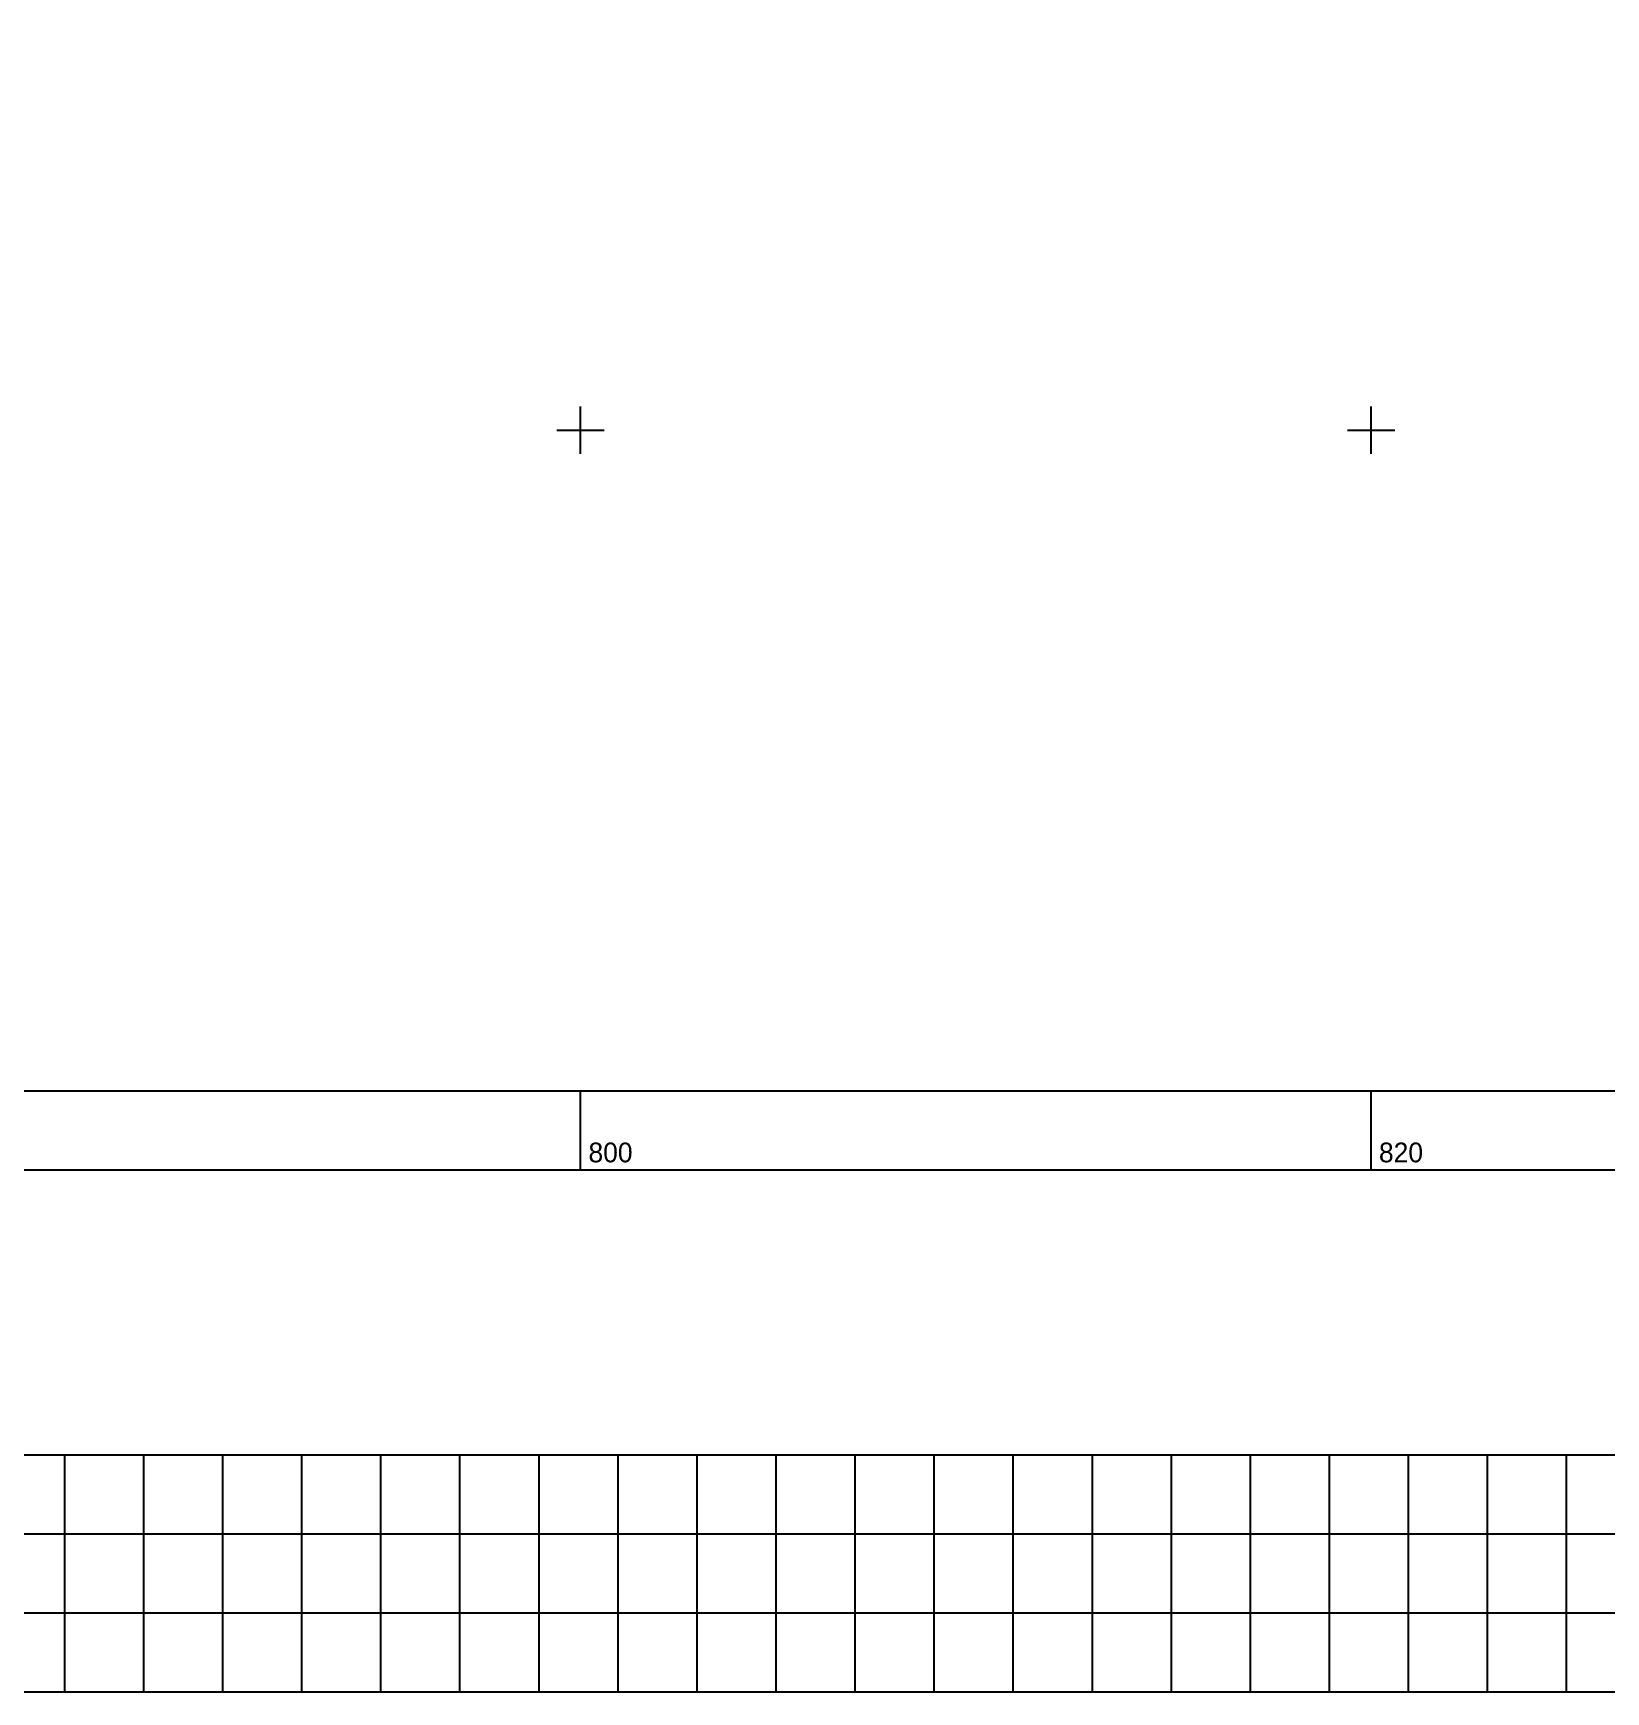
# Model space of a CAD drawing. Extents: x 547747 to 549324, y 1837450 to 1838029.
# Drawn here: x 547786.15 to 547825.94, y 1837508.07 to 1837550.05 of the extents above; entities that cross this region are included whole.
import ezdxf

# ---------------------------------------------------------------- set-up
doc = ezdxf.new("R2010")
doc.units = 0
doc.layers.add('Level 58', color=7, linetype='Continuous')

msp = doc.modelspace()

# ---------------------------------------------------------------- linework, layer by layer
at = {"layer": 'Level 58'}
for p, q in [((547800, 1837539.4), (547800, 1837540.6)), ((547800, 1837539.4), (547800, 1837540.6)), ((547800, 1837539.4), (547800, 1837540.6)), ((547800, 1837539.4), (547800, 1837540.6)), ((547800, 1837539.4), (547800, 1837540.6)), ((547820, 1837539.4), (547820, 1837540.6)), ((547820, 1837539.4), (547820, 1837540.6)), ((547820, 1837539.4), (547820, 1837540.6)), ((547820, 1837539.4), (547820, 1837540.6)), ((547820, 1837539.4), (547820, 1837540.6)), ((547799.4, 1837540), (547800.6, 1837540)), ((547799.4, 1837540), (547800.6, 1837540)), ((547799.4, 1837540), (547800.6, 1837540)), ((547799.4, 1837540), (547800.6, 1837540)), ((547799.4, 1837540), (547800.6, 1837540)), ((547819.4, 1837540), (547820.6, 1837540)), ((547819.4, 1837540), (547820.6, 1837540)), ((547819.4, 1837540), (547820.6, 1837540)), ((547819.4, 1837540), (547820.6, 1837540)), ((547819.4, 1837540), (547820.6, 1837540)), ((547800, 1837521.27), (547800, 1837523.27)), ((547800, 1837521.27), (547800, 1837523.27)), ((547800, 1837521.27), (547800, 1837523.27)), ((547800, 1837521.27), (547800, 1837523.27)), ((547800, 1837521.27), (547800, 1837523.27)), ((547820, 1837521.27), (547820, 1837523.27)), ((547820, 1837521.27), (547820, 1837523.27)), ((547820, 1837521.27), (547820, 1837523.27)), ((547820, 1837521.27), (547820, 1837523.27)), ((547820, 1837521.27), (547820, 1837523.27)), ((547784.94, 1837514.07), (547786.94, 1837514.07)), ((547784.94, 1837514.07), (547786.94, 1837514.07)), ((547784.94, 1837514.07), (547786.94, 1837514.07)), ((547784.94, 1837514.07), (547786.94, 1837514.07)), ((547784.94, 1837514.07), (547786.94, 1837514.07)), ((547786.94, 1837514.07), (547788.94, 1837514.07)), ((547786.94, 1837514.07), (547786.94, 1837508.07)), ((547786.94, 1837514.07), (547788.94, 1837514.07)), ((547786.94, 1837514.07), (547786.94, 1837508.07)), ((547786.94, 1837514.07), (547788.94, 1837514.07)), ((547786.94, 1837514.07), (547786.94, 1837508.07)), ((547786.94, 1837514.07), (547788.94, 1837514.07)), ((547786.94, 1837514.07), (547786.94, 1837508.07)), ((547786.94, 1837514.07), (547788.94, 1837514.07)), ((547786.94, 1837514.07), (547786.94, 1837508.07)), ((547788.94, 1837514.07), (547790.94, 1837514.07)), ((547788.94, 1837514.07), (547788.94, 1837508.07)), ((547788.94, 1837514.07), (547790.94, 1837514.07)), ((547788.94, 1837514.07), (547788.94, 1837508.07)), ((547788.94, 1837514.07), (547790.94, 1837514.07)), ((547788.94, 1837514.07), (547788.94, 1837508.07)), ((547788.94, 1837514.07), (547790.94, 1837514.07)), ((547788.94, 1837514.07), (547788.94, 1837508.07)), ((547788.94, 1837514.07), (547790.94, 1837514.07)), ((547788.94, 1837514.07), (547788.94, 1837508.07)), ((547790.94, 1837514.07), (547792.94, 1837514.07)), ((547790.94, 1837514.07), (547790.94, 1837508.07)), ((547790.94, 1837514.07), (547792.94, 1837514.07)), ((547790.94, 1837514.07), (547790.94, 1837508.07)), ((547790.94, 1837514.07), (547792.94, 1837514.07)), ((547790.94, 1837514.07), (547790.94, 1837508.07)), ((547790.94, 1837514.07), (547792.94, 1837514.07)), ((547790.94, 1837514.07), (547790.94, 1837508.07)), ((547790.94, 1837514.07), (547792.94, 1837514.07)), ((547790.94, 1837514.07), (547790.94, 1837508.07)), ((547792.94, 1837514.07), (547794.94, 1837514.07)), ((547792.94, 1837514.07), (547792.94, 1837508.07)), ((547792.94, 1837514.07), (547794.94, 1837514.07)), ((547792.94, 1837514.07), (547792.94, 1837508.07)), ((547792.94, 1837514.07), (547794.94, 1837514.07)), ((547792.94, 1837514.07), (547792.94, 1837508.07)), ((547792.94, 1837514.07), (547794.94, 1837514.07)), ((547792.94, 1837514.07), (547792.94, 1837508.07)), ((547792.94, 1837514.07), (547794.94, 1837514.07)), ((547792.94, 1837514.07), (547792.94, 1837508.07)), ((547794.94, 1837514.07), (547796.94, 1837514.07)), ((547794.94, 1837514.07), (547794.94, 1837508.07)), ((547794.94, 1837514.07), (547796.94, 1837514.07)), ((547794.94, 1837514.07), (547794.94, 1837508.07)), ((547794.94, 1837514.07), (547796.94, 1837514.07)), ((547794.94, 1837514.07), (547794.94, 1837508.07)), ((547794.94, 1837514.07), (547796.94, 1837514.07)), ((547794.94, 1837514.07), (547794.94, 1837508.07)), ((547794.94, 1837514.07), (547796.94, 1837514.07)), ((547794.94, 1837514.07), (547794.94, 1837508.07)), ((547796.94, 1837514.07), (547798.94, 1837514.07)), ((547796.94, 1837514.07), (547796.94, 1837508.07)), ((547796.94, 1837514.07), (547798.94, 1837514.07)), ((547796.94, 1837514.07), (547796.94, 1837508.07)), ((547796.94, 1837514.07), (547798.94, 1837514.07)), ((547796.94, 1837514.07), (547796.94, 1837508.07)), ((547796.94, 1837514.07), (547798.94, 1837514.07)), ((547796.94, 1837514.07), (547796.94, 1837508.07)), ((547796.94, 1837514.07), (547798.94, 1837514.07)), ((547796.94, 1837514.07), (547796.94, 1837508.07)), ((547798.94, 1837514.07), (547800.94, 1837514.07)), ((547798.94, 1837514.07), (547798.94, 1837508.07)), ((547798.94, 1837514.07), (547800.94, 1837514.07)), ((547798.94, 1837514.07), (547798.94, 1837508.07)), ((547798.94, 1837514.07), (547800.94, 1837514.07)), ((547798.94, 1837514.07), (547798.94, 1837508.07)), ((547798.94, 1837514.07), (547800.94, 1837514.07)), ((547798.94, 1837514.07), (547798.94, 1837508.07)), ((547798.94, 1837514.07), (547800.94, 1837514.07)), ((547798.94, 1837514.07), (547798.94, 1837508.07)), ((547800.94, 1837514.07), (547802.94, 1837514.07)), ((547800.94, 1837514.07), (547800.94, 1837508.07)), ((547800.94, 1837514.07), (547802.94, 1837514.07)), ((547800.94, 1837514.07), (547800.94, 1837508.07)), ((547800.94, 1837514.07), (547802.94, 1837514.07)), ((547800.94, 1837514.07), (547800.94, 1837508.07)), ((547800.94, 1837514.07), (547802.94, 1837514.07)), ((547800.94, 1837514.07), (547800.94, 1837508.07)), ((547800.94, 1837514.07), (547802.94, 1837514.07)), ((547800.94, 1837514.07), (547800.94, 1837508.07)), ((547802.94, 1837514.07), (547804.94, 1837514.07)), ((547802.94, 1837514.07), (547802.94, 1837508.07)), ((547802.94, 1837514.07), (547804.94, 1837514.07)), ((547802.94, 1837514.07), (547802.94, 1837508.07)), ((547802.94, 1837514.07), (547804.94, 1837514.07)), ((547802.94, 1837514.07), (547802.94, 1837508.07)), ((547802.94, 1837514.07), (547804.94, 1837514.07)), ((547802.94, 1837514.07), (547802.94, 1837508.07)), ((547802.94, 1837514.07), (547804.94, 1837514.07)), ((547802.94, 1837514.07), (547802.94, 1837508.07)), ((547804.94, 1837514.07), (547806.94, 1837514.07)), ((547804.94, 1837514.07), (547804.94, 1837508.07)), ((547804.94, 1837514.07), (547806.94, 1837514.07)), ((547804.94, 1837514.07), (547804.94, 1837508.07)), ((547804.94, 1837514.07), (547806.94, 1837514.07)), ((547804.94, 1837514.07), (547804.94, 1837508.07)), ((547804.94, 1837514.07), (547806.94, 1837514.07)), ((547804.94, 1837514.07), (547804.94, 1837508.07)), ((547804.94, 1837514.07), (547806.94, 1837514.07)), ((547804.94, 1837514.07), (547804.94, 1837508.07)), ((547806.94, 1837514.07), (547808.94, 1837514.07)), ((547806.94, 1837514.07), (547806.94, 1837508.07)), ((547806.94, 1837514.07), (547808.94, 1837514.07)), ((547806.94, 1837514.07), (547806.94, 1837508.07)), ((547806.94, 1837514.07), (547808.94, 1837514.07)), ((547806.94, 1837514.07), (547806.94, 1837508.07)), ((547806.94, 1837514.07), (547808.94, 1837514.07)), ((547806.94, 1837514.07), (547806.94, 1837508.07)), ((547806.94, 1837514.07), (547808.94, 1837514.07)), ((547806.94, 1837514.07), (547806.94, 1837508.07)), ((547808.94, 1837514.07), (547810.94, 1837514.07)), ((547808.94, 1837514.07), (547808.94, 1837508.07)), ((547808.94, 1837514.07), (547810.94, 1837514.07)), ((547808.94, 1837514.07), (547808.94, 1837508.07)), ((547808.94, 1837514.07), (547810.94, 1837514.07)), ((547808.94, 1837514.07), (547808.94, 1837508.07)), ((547808.94, 1837514.07), (547810.94, 1837514.07)), ((547808.94, 1837514.07), (547808.94, 1837508.07)), ((547808.94, 1837514.07), (547810.94, 1837514.07)), ((547808.94, 1837514.07), (547808.94, 1837508.07)), ((547810.94, 1837514.07), (547812.94, 1837514.07)), ((547810.94, 1837514.07), (547810.94, 1837508.07)), ((547810.94, 1837514.07), (547812.94, 1837514.07)), ((547810.94, 1837514.07), (547810.94, 1837508.07)), ((547810.94, 1837514.07), (547812.94, 1837514.07)), ((547810.94, 1837514.07), (547810.94, 1837508.07)), ((547810.94, 1837514.07), (547812.94, 1837514.07)), ((547810.94, 1837514.07), (547810.94, 1837508.07)), ((547810.94, 1837514.07), (547812.94, 1837514.07)), ((547810.94, 1837514.07), (547810.94, 1837508.07)), ((547812.94, 1837514.07), (547814.94, 1837514.07)), ((547812.94, 1837514.07), (547812.94, 1837508.07)), ((547812.94, 1837514.07), (547814.94, 1837514.07)), ((547812.94, 1837514.07), (547812.94, 1837508.07)), ((547812.94, 1837514.07), (547814.94, 1837514.07)), ((547812.94, 1837514.07), (547812.94, 1837508.07)), ((547812.94, 1837514.07), (547814.94, 1837514.07)), ((547812.94, 1837514.07), (547812.94, 1837508.07)), ((547812.94, 1837514.07), (547814.94, 1837514.07)), ((547812.94, 1837514.07), (547812.94, 1837508.07)), ((547814.94, 1837514.07), (547816.94, 1837514.07)), ((547814.94, 1837514.07), (547814.94, 1837508.07)), ((547814.94, 1837514.07), (547816.94, 1837514.07)), ((547814.94, 1837514.07), (547814.94, 1837508.07)), ((547814.94, 1837514.07), (547816.94, 1837514.07)), ((547814.94, 1837514.07), (547814.94, 1837508.07)), ((547814.94, 1837514.07), (547816.94, 1837514.07)), ((547814.94, 1837514.07), (547814.94, 1837508.07)), ((547814.94, 1837514.07), (547816.94, 1837514.07)), ((547814.94, 1837514.07), (547814.94, 1837508.07)), ((547816.94, 1837514.07), (547818.94, 1837514.07)), ((547816.94, 1837514.07), (547816.94, 1837508.07)), ((547816.94, 1837514.07), (547818.94, 1837514.07)), ((547816.94, 1837514.07), (547816.94, 1837508.07)), ((547816.94, 1837514.07), (547818.94, 1837514.07)), ((547816.94, 1837514.07), (547816.94, 1837508.07)), ((547816.94, 1837514.07), (547818.94, 1837514.07)), ((547816.94, 1837514.07), (547816.94, 1837508.07)), ((547816.94, 1837514.07), (547818.94, 1837514.07)), ((547816.94, 1837514.07), (547816.94, 1837508.07)), ((547818.94, 1837514.07), (547820.94, 1837514.07)), ((547818.94, 1837514.07), (547818.94, 1837508.07)), ((547818.94, 1837514.07), (547820.94, 1837514.07)), ((547818.94, 1837514.07), (547818.94, 1837508.07)), ((547818.94, 1837514.07), (547820.94, 1837514.07)), ((547818.94, 1837514.07), (547818.94, 1837508.07)), ((547818.94, 1837514.07), (547820.94, 1837514.07)), ((547818.94, 1837514.07), (547818.94, 1837508.07)), ((547818.94, 1837514.07), (547820.94, 1837514.07)), ((547818.94, 1837514.07), (547818.94, 1837508.07)), ((547820.94, 1837514.07), (547822.94, 1837514.07)), ((547820.94, 1837514.07), (547820.94, 1837508.07)), ((547820.94, 1837514.07), (547822.94, 1837514.07)), ((547820.94, 1837514.07), (547820.94, 1837508.07)), ((547820.94, 1837514.07), (547822.94, 1837514.07)), ((547820.94, 1837514.07), (547820.94, 1837508.07)), ((547820.94, 1837514.07), (547822.94, 1837514.07)), ((547820.94, 1837514.07), (547820.94, 1837508.07)), ((547820.94, 1837514.07), (547822.94, 1837514.07)), ((547820.94, 1837514.07), (547820.94, 1837508.07)), ((547822.94, 1837514.07), (547824.94, 1837514.07)), ((547822.94, 1837514.07), (547822.94, 1837508.07)), ((547822.94, 1837514.07), (547824.94, 1837514.07)), ((547822.94, 1837514.07), (547822.94, 1837508.07)), ((547822.94, 1837514.07), (547824.94, 1837514.07)), ((547822.94, 1837514.07), (547822.94, 1837508.07)), ((547822.94, 1837514.07), (547824.94, 1837514.07)), ((547822.94, 1837514.07), (547822.94, 1837508.07)), ((547822.94, 1837514.07), (547824.94, 1837514.07)), ((547822.94, 1837514.07), (547822.94, 1837508.07)), ((547824.94, 1837514.07), (547826.94, 1837514.07)), ((547824.94, 1837514.07), (547824.94, 1837508.07)), ((547824.94, 1837514.07), (547826.94, 1837514.07)), ((547824.94, 1837514.07), (547824.94, 1837508.07)), ((547824.94, 1837514.07), (547826.94, 1837514.07)), ((547824.94, 1837514.07), (547824.94, 1837508.07)), ((547824.94, 1837514.07), (547826.94, 1837514.07)), ((547824.94, 1837514.07), (547824.94, 1837508.07)), ((547824.94, 1837514.07), (547826.94, 1837514.07)), ((547824.94, 1837514.07), (547824.94, 1837508.07)), ((547784.94, 1837512.07), (547786.94, 1837512.07)), ((547784.94, 1837512.07), (547786.94, 1837512.07)), ((547784.94, 1837512.07), (547786.94, 1837512.07)), ((547784.94, 1837512.07), (547786.94, 1837512.07)), ((547784.94, 1837512.07), (547786.94, 1837512.07)), ((547786.94, 1837512.07), (547788.94, 1837512.07)), ((547786.94, 1837512.07), (547788.94, 1837512.07)), ((547786.94, 1837512.07), (547788.94, 1837512.07)), ((547786.94, 1837512.07), (547788.94, 1837512.07)), ((547786.94, 1837512.07), (547788.94, 1837512.07)), ((547788.94, 1837512.07), (547790.94, 1837512.07)), ((547788.94, 1837512.07), (547790.94, 1837512.07)), ((547788.94, 1837512.07), (547790.94, 1837512.07)), ((547788.94, 1837512.07), (547790.94, 1837512.07)), ((547788.94, 1837512.07), (547790.94, 1837512.07)), ((547790.94, 1837512.07), (547792.94, 1837512.07)), ((547790.94, 1837512.07), (547792.94, 1837512.07)), ((547790.94, 1837512.07), (547792.94, 1837512.07)), ((547790.94, 1837512.07), (547792.94, 1837512.07)), ((547790.94, 1837512.07), (547792.94, 1837512.07)), ((547792.94, 1837512.07), (547794.94, 1837512.07)), ((547792.94, 1837512.07), (547794.94, 1837512.07)), ((547792.94, 1837512.07), (547794.94, 1837512.07)), ((547792.94, 1837512.07), (547794.94, 1837512.07)), ((547792.94, 1837512.07), (547794.94, 1837512.07)), ((547794.94, 1837512.07), (547796.94, 1837512.07)), ((547794.94, 1837512.07), (547796.94, 1837512.07)), ((547794.94, 1837512.07), (547796.94, 1837512.07)), ((547794.94, 1837512.07), (547796.94, 1837512.07)), ((547794.94, 1837512.07), (547796.94, 1837512.07)), ((547796.94, 1837512.07), (547798.94, 1837512.07)), ((547796.94, 1837512.07), (547798.94, 1837512.07)), ((547796.94, 1837512.07), (547798.94, 1837512.07)), ((547796.94, 1837512.07), (547798.94, 1837512.07)), ((547796.94, 1837512.07), (547798.94, 1837512.07)), ((547798.94, 1837512.07), (547800.94, 1837512.07)), ((547798.94, 1837512.07), (547800.94, 1837512.07)), ((547798.94, 1837512.07), (547800.94, 1837512.07)), ((547798.94, 1837512.07), (547800.94, 1837512.07)), ((547798.94, 1837512.07), (547800.94, 1837512.07)), ((547800.94, 1837512.07), (547802.94, 1837512.07)), ((547800.94, 1837512.07), (547802.94, 1837512.07)), ((547800.94, 1837512.07), (547802.94, 1837512.07)), ((547800.94, 1837512.07), (547802.94, 1837512.07)), ((547800.94, 1837512.07), (547802.94, 1837512.07)), ((547802.94, 1837512.07), (547804.94, 1837512.07)), ((547802.94, 1837512.07), (547804.94, 1837512.07)), ((547802.94, 1837512.07), (547804.94, 1837512.07)), ((547802.94, 1837512.07), (547804.94, 1837512.07)), ((547802.94, 1837512.07), (547804.94, 1837512.07)), ((547804.94, 1837512.07), (547806.94, 1837512.07)), ((547804.94, 1837512.07), (547806.94, 1837512.07)), ((547804.94, 1837512.07), (547806.94, 1837512.07)), ((547804.94, 1837512.07), (547806.94, 1837512.07)), ((547804.94, 1837512.07), (547806.94, 1837512.07)), ((547806.94, 1837512.07), (547808.94, 1837512.07)), ((547806.94, 1837512.07), (547808.94, 1837512.07)), ((547806.94, 1837512.07), (547808.94, 1837512.07)), ((547806.94, 1837512.07), (547808.94, 1837512.07)), ((547806.94, 1837512.07), (547808.94, 1837512.07)), ((547808.94, 1837512.07), (547810.94, 1837512.07)), ((547808.94, 1837512.07), (547810.94, 1837512.07)), ((547808.94, 1837512.07), (547810.94, 1837512.07)), ((547808.94, 1837512.07), (547810.94, 1837512.07)), ((547808.94, 1837512.07), (547810.94, 1837512.07)), ((547810.94, 1837512.07), (547812.94, 1837512.07)), ((547810.94, 1837512.07), (547812.94, 1837512.07)), ((547810.94, 1837512.07), (547812.94, 1837512.07)), ((547810.94, 1837512.07), (547812.94, 1837512.07)), ((547810.94, 1837512.07), (547812.94, 1837512.07)), ((547812.94, 1837512.07), (547814.94, 1837512.07)), ((547812.94, 1837512.07), (547814.94, 1837512.07)), ((547812.94, 1837512.07), (547814.94, 1837512.07)), ((547812.94, 1837512.07), (547814.94, 1837512.07)), ((547812.94, 1837512.07), (547814.94, 1837512.07)), ((547814.94, 1837512.07), (547816.94, 1837512.07)), ((547814.94, 1837512.07), (547816.94, 1837512.07)), ((547814.94, 1837512.07), (547816.94, 1837512.07)), ((547814.94, 1837512.07), (547816.94, 1837512.07)), ((547814.94, 1837512.07), (547816.94, 1837512.07)), ((547816.94, 1837512.07), (547818.94, 1837512.07)), ((547816.94, 1837512.07), (547818.94, 1837512.07)), ((547816.94, 1837512.07), (547818.94, 1837512.07)), ((547816.94, 1837512.07), (547818.94, 1837512.07)), ((547816.94, 1837512.07), (547818.94, 1837512.07)), ((547818.94, 1837512.07), (547820.94, 1837512.07)), ((547818.94, 1837512.07), (547820.94, 1837512.07)), ((547818.94, 1837512.07), (547820.94, 1837512.07)), ((547818.94, 1837512.07), (547820.94, 1837512.07)), ((547818.94, 1837512.07), (547820.94, 1837512.07)), ((547820.94, 1837512.07), (547822.94, 1837512.07)), ((547820.94, 1837512.07), (547822.94, 1837512.07)), ((547820.94, 1837512.07), (547822.94, 1837512.07)), ((547820.94, 1837512.07), (547822.94, 1837512.07)), ((547820.94, 1837512.07), (547822.94, 1837512.07)), ((547822.94, 1837512.07), (547824.94, 1837512.07)), ((547822.94, 1837512.07), (547824.94, 1837512.07)), ((547822.94, 1837512.07), (547824.94, 1837512.07)), ((547822.94, 1837512.07), (547824.94, 1837512.07)), ((547822.94, 1837512.07), (547824.94, 1837512.07)), ((547824.94, 1837512.07), (547826.94, 1837512.07)), ((547824.94, 1837512.07), (547826.94, 1837512.07)), ((547824.94, 1837512.07), (547826.94, 1837512.07)), ((547824.94, 1837512.07), (547826.94, 1837512.07)), ((547824.94, 1837512.07), (547826.94, 1837512.07)), ((547784.94, 1837510.07), (547786.94, 1837510.07)), ((547784.94, 1837510.07), (547786.94, 1837510.07)), ((547784.94, 1837510.07), (547786.94, 1837510.07)), ((547784.94, 1837510.07), (547786.94, 1837510.07)), ((547784.94, 1837510.07), (547786.94, 1837510.07)), ((547786.94, 1837510.07), (547788.94, 1837510.07)), ((547786.94, 1837510.07), (547788.94, 1837510.07)), ((547786.94, 1837510.07), (547788.94, 1837510.07)), ((547786.94, 1837510.07), (547788.94, 1837510.07)), ((547786.94, 1837510.07), (547788.94, 1837510.07)), ((547788.94, 1837510.07), (547790.94, 1837510.07)), ((547788.94, 1837510.07), (547790.94, 1837510.07)), ((547788.94, 1837510.07), (547790.94, 1837510.07)), ((547788.94, 1837510.07), (547790.94, 1837510.07)), ((547788.94, 1837510.07), (547790.94, 1837510.07)), ((547790.94, 1837510.07), (547792.94, 1837510.07)), ((547790.94, 1837510.07), (547792.94, 1837510.07)), ((547790.94, 1837510.07), (547792.94, 1837510.07)), ((547790.94, 1837510.07), (547792.94, 1837510.07)), ((547790.94, 1837510.07), (547792.94, 1837510.07)), ((547792.94, 1837510.07), (547794.94, 1837510.07)), ((547792.94, 1837510.07), (547794.94, 1837510.07)), ((547792.94, 1837510.07), (547794.94, 1837510.07)), ((547792.94, 1837510.07), (547794.94, 1837510.07)), ((547792.94, 1837510.07), (547794.94, 1837510.07)), ((547794.94, 1837510.07), (547796.94, 1837510.07)), ((547794.94, 1837510.07), (547796.94, 1837510.07)), ((547794.94, 1837510.07), (547796.94, 1837510.07)), ((547794.94, 1837510.07), (547796.94, 1837510.07)), ((547794.94, 1837510.07), (547796.94, 1837510.07)), ((547796.94, 1837510.07), (547798.94, 1837510.07)), ((547796.94, 1837510.07), (547798.94, 1837510.07)), ((547796.94, 1837510.07), (547798.94, 1837510.07)), ((547796.94, 1837510.07), (547798.94, 1837510.07)), ((547796.94, 1837510.07), (547798.94, 1837510.07)), ((547798.94, 1837510.07), (547800.94, 1837510.07)), ((547798.94, 1837510.07), (547800.94, 1837510.07)), ((547798.94, 1837510.07), (547800.94, 1837510.07)), ((547798.94, 1837510.07), (547800.94, 1837510.07)), ((547798.94, 1837510.07), (547800.94, 1837510.07)), ((547800.94, 1837510.07), (547802.94, 1837510.07)), ((547800.94, 1837510.07), (547802.94, 1837510.07)), ((547800.94, 1837510.07), (547802.94, 1837510.07)), ((547800.94, 1837510.07), (547802.94, 1837510.07)), ((547800.94, 1837510.07), (547802.94, 1837510.07)), ((547802.94, 1837510.07), (547804.94, 1837510.07)), ((547802.94, 1837510.07), (547804.94, 1837510.07)), ((547802.94, 1837510.07), (547804.94, 1837510.07)), ((547802.94, 1837510.07), (547804.94, 1837510.07)), ((547802.94, 1837510.07), (547804.94, 1837510.07)), ((547804.94, 1837510.07), (547806.94, 1837510.07)), ((547804.94, 1837510.07), (547806.94, 1837510.07)), ((547804.94, 1837510.07), (547806.94, 1837510.07)), ((547804.94, 1837510.07), (547806.94, 1837510.07)), ((547804.94, 1837510.07), (547806.94, 1837510.07)), ((547806.94, 1837510.07), (547808.94, 1837510.07)), ((547806.94, 1837510.07), (547808.94, 1837510.07)), ((547806.94, 1837510.07), (547808.94, 1837510.07)), ((547806.94, 1837510.07), (547808.94, 1837510.07)), ((547806.94, 1837510.07), (547808.94, 1837510.07)), ((547808.94, 1837510.07), (547810.94, 1837510.07)), ((547808.94, 1837510.07), (547810.94, 1837510.07)), ((547808.94, 1837510.07), (547810.94, 1837510.07)), ((547808.94, 1837510.07), (547810.94, 1837510.07)), ((547808.94, 1837510.07), (547810.94, 1837510.07)), ((547810.94, 1837510.07), (547812.94, 1837510.07)), ((547810.94, 1837510.07), (547812.94, 1837510.07)), ((547810.94, 1837510.07), (547812.94, 1837510.07)), ((547810.94, 1837510.07), (547812.94, 1837510.07)), ((547810.94, 1837510.07), (547812.94, 1837510.07)), ((547812.94, 1837510.07), (547814.94, 1837510.07)), ((547812.94, 1837510.07), (547814.94, 1837510.07)), ((547812.94, 1837510.07), (547814.94, 1837510.07)), ((547812.94, 1837510.07), (547814.94, 1837510.07)), ((547812.94, 1837510.07), (547814.94, 1837510.07)), ((547814.94, 1837510.07), (547816.94, 1837510.07)), ((547814.94, 1837510.07), (547816.94, 1837510.07)), ((547814.94, 1837510.07), (547816.94, 1837510.07)), ((547814.94, 1837510.07), (547816.94, 1837510.07)), ((547814.94, 1837510.07), (547816.94, 1837510.07)), ((547816.94, 1837510.07), (547818.94, 1837510.07)), ((547816.94, 1837510.07), (547818.94, 1837510.07)), ((547816.94, 1837510.07), (547818.94, 1837510.07)), ((547816.94, 1837510.07), (547818.94, 1837510.07)), ((547816.94, 1837510.07), (547818.94, 1837510.07)), ((547818.94, 1837510.07), (547820.94, 1837510.07)), ((547818.94, 1837510.07), (547820.94, 1837510.07)), ((547818.94, 1837510.07), (547820.94, 1837510.07)), ((547818.94, 1837510.07), (547820.94, 1837510.07)), ((547818.94, 1837510.07), (547820.94, 1837510.07)), ((547820.94, 1837510.07), (547822.94, 1837510.07)), ((547820.94, 1837510.07), (547822.94, 1837510.07)), ((547820.94, 1837510.07), (547822.94, 1837510.07)), ((547820.94, 1837510.07), (547822.94, 1837510.07)), ((547820.94, 1837510.07), (547822.94, 1837510.07)), ((547822.94, 1837510.07), (547824.94, 1837510.07)), ((547822.94, 1837510.07), (547824.94, 1837510.07)), ((547822.94, 1837510.07), (547824.94, 1837510.07)), ((547822.94, 1837510.07), (547824.94, 1837510.07)), ((547822.94, 1837510.07), (547824.94, 1837510.07)), ((547824.94, 1837510.07), (547826.94, 1837510.07)), ((547824.94, 1837510.07), (547826.94, 1837510.07)), ((547824.94, 1837510.07), (547826.94, 1837510.07)), ((547824.94, 1837510.07), (547826.94, 1837510.07)), ((547824.94, 1837510.07), (547826.94, 1837510.07)), ((547784.94, 1837508.07), (547786.94, 1837508.07)), ((547784.94, 1837508.07), (547786.94, 1837508.07)), ((547784.94, 1837508.07), (547786.94, 1837508.07)), ((547784.94, 1837508.07), (547786.94, 1837508.07)), ((547784.94, 1837508.07), (547786.94, 1837508.07)), ((547786.94, 1837508.07), (547788.94, 1837508.07)), ((547786.94, 1837508.07), (547788.94, 1837508.07)), ((547786.94, 1837508.07), (547788.94, 1837508.07)), ((547786.94, 1837508.07), (547788.94, 1837508.07)), ((547786.94, 1837508.07), (547788.94, 1837508.07)), ((547788.94, 1837508.07), (547790.94, 1837508.07)), ((547788.94, 1837508.07), (547790.94, 1837508.07)), ((547788.94, 1837508.07), (547790.94, 1837508.07)), ((547788.94, 1837508.07), (547790.94, 1837508.07)), ((547788.94, 1837508.07), (547790.94, 1837508.07)), ((547790.94, 1837508.07), (547792.94, 1837508.07)), ((547790.94, 1837508.07), (547792.94, 1837508.07)), ((547790.94, 1837508.07), (547792.94, 1837508.07)), ((547790.94, 1837508.07), (547792.94, 1837508.07)), ((547790.94, 1837508.07), (547792.94, 1837508.07)), ((547792.94, 1837508.07), (547794.94, 1837508.07)), ((547792.94, 1837508.07), (547794.94, 1837508.07)), ((547792.94, 1837508.07), (547794.94, 1837508.07)), ((547792.94, 1837508.07), (547794.94, 1837508.07)), ((547792.94, 1837508.07), (547794.94, 1837508.07)), ((547794.94, 1837508.07), (547796.94, 1837508.07)), ((547794.94, 1837508.07), (547796.94, 1837508.07)), ((547794.94, 1837508.07), (547796.94, 1837508.07)), ((547794.94, 1837508.07), (547796.94, 1837508.07)), ((547794.94, 1837508.07), (547796.94, 1837508.07)), ((547796.94, 1837508.07), (547798.94, 1837508.07)), ((547796.94, 1837508.07), (547798.94, 1837508.07)), ((547796.94, 1837508.07), (547798.94, 1837508.07)), ((547796.94, 1837508.07), (547798.94, 1837508.07)), ((547796.94, 1837508.07), (547798.94, 1837508.07)), ((547798.94, 1837508.07), (547800.94, 1837508.07)), ((547798.94, 1837508.07), (547800.94, 1837508.07)), ((547798.94, 1837508.07), (547800.94, 1837508.07)), ((547798.94, 1837508.07), (547800.94, 1837508.07)), ((547798.94, 1837508.07), (547800.94, 1837508.07)), ((547800.94, 1837508.07), (547802.94, 1837508.07)), ((547800.94, 1837508.07), (547802.94, 1837508.07)), ((547800.94, 1837508.07), (547802.94, 1837508.07)), ((547800.94, 1837508.07), (547802.94, 1837508.07)), ((547800.94, 1837508.07), (547802.94, 1837508.07)), ((547802.94, 1837508.07), (547804.94, 1837508.07)), ((547802.94, 1837508.07), (547804.94, 1837508.07)), ((547802.94, 1837508.07), (547804.94, 1837508.07)), ((547802.94, 1837508.07), (547804.94, 1837508.07)), ((547802.94, 1837508.07), (547804.94, 1837508.07)), ((547804.94, 1837508.07), (547806.94, 1837508.07)), ((547804.94, 1837508.07), (547806.94, 1837508.07)), ((547804.94, 1837508.07), (547806.94, 1837508.07)), ((547804.94, 1837508.07), (547806.94, 1837508.07)), ((547804.94, 1837508.07), (547806.94, 1837508.07)), ((547806.94, 1837508.07), (547808.94, 1837508.07)), ((547806.94, 1837508.07), (547808.94, 1837508.07)), ((547806.94, 1837508.07), (547808.94, 1837508.07)), ((547806.94, 1837508.07), (547808.94, 1837508.07)), ((547806.94, 1837508.07), (547808.94, 1837508.07)), ((547808.94, 1837508.07), (547810.94, 1837508.07)), ((547808.94, 1837508.07), (547810.94, 1837508.07)), ((547808.94, 1837508.07), (547810.94, 1837508.07)), ((547808.94, 1837508.07), (547810.94, 1837508.07)), ((547808.94, 1837508.07), (547810.94, 1837508.07)), ((547810.94, 1837508.07), (547812.94, 1837508.07)), ((547810.94, 1837508.07), (547812.94, 1837508.07)), ((547810.94, 1837508.07), (547812.94, 1837508.07)), ((547810.94, 1837508.07), (547812.94, 1837508.07)), ((547810.94, 1837508.07), (547812.94, 1837508.07)), ((547812.94, 1837508.07), (547814.94, 1837508.07)), ((547812.94, 1837508.07), (547814.94, 1837508.07)), ((547812.94, 1837508.07), (547814.94, 1837508.07)), ((547812.94, 1837508.07), (547814.94, 1837508.07)), ((547812.94, 1837508.07), (547814.94, 1837508.07)), ((547814.94, 1837508.07), (547816.94, 1837508.07)), ((547814.94, 1837508.07), (547816.94, 1837508.07)), ((547814.94, 1837508.07), (547816.94, 1837508.07)), ((547814.94, 1837508.07), (547816.94, 1837508.07)), ((547814.94, 1837508.07), (547816.94, 1837508.07)), ((547816.94, 1837508.07), (547818.94, 1837508.07)), ((547816.94, 1837508.07), (547818.94, 1837508.07)), ((547816.94, 1837508.07), (547818.94, 1837508.07)), ((547816.94, 1837508.07), (547818.94, 1837508.07)), ((547816.94, 1837508.07), (547818.94, 1837508.07)), ((547818.94, 1837508.07), (547820.94, 1837508.07)), ((547818.94, 1837508.07), (547820.94, 1837508.07)), ((547818.94, 1837508.07), (547820.94, 1837508.07)), ((547818.94, 1837508.07), (547820.94, 1837508.07)), ((547818.94, 1837508.07), (547820.94, 1837508.07)), ((547820.94, 1837508.07), (547822.94, 1837508.07)), ((547820.94, 1837508.07), (547822.94, 1837508.07)), ((547820.94, 1837508.07), (547822.94, 1837508.07)), ((547820.94, 1837508.07), (547822.94, 1837508.07)), ((547820.94, 1837508.07), (547822.94, 1837508.07)), ((547822.94, 1837508.07), (547824.94, 1837508.07)), ((547822.94, 1837508.07), (547824.94, 1837508.07)), ((547822.94, 1837508.07), (547824.94, 1837508.07)), ((547822.94, 1837508.07), (547824.94, 1837508.07)), ((547822.94, 1837508.07), (547824.94, 1837508.07)), ((547824.94, 1837508.07), (547826.94, 1837508.07)), ((547824.94, 1837508.07), (547826.94, 1837508.07)), ((547824.94, 1837508.07), (547826.94, 1837508.07)), ((547824.94, 1837508.07), (547826.94, 1837508.07)), ((547824.94, 1837508.07), (547826.94, 1837508.07))]:
    msp.add_line(p, q, dxfattribs=at)
for points in [[(547746.94, 1837521.27), (547746.94, 1838021.37), (548084.31, 1838021.37), (548084.31, 1837521.27)], [(547746.94, 1837521.27), (547746.94, 1838021.37), (548084.31, 1838021.37), (548084.31, 1837521.27)], [(547746.94, 1837521.27), (547746.94, 1838021.37), (548084.31, 1838021.37), (548084.31, 1837521.27)], [(547746.94, 1837521.27), (547746.94, 1838021.37), (548084.31, 1838021.37), (548084.31, 1837521.27)], [(547746.94, 1837521.27), (547746.94, 1838021.37), (548084.31, 1838021.37), (548084.31, 1837521.27)], [(547748.94, 1838019.37), (548082.31, 1838019.37), (548082.31, 1837523.27), (547748.94, 1837523.27)], [(547748.94, 1837523.27), (547748.94, 1838019.37), (548082.31, 1838019.37), (548082.31, 1837523.27)], [(547748.94, 1837523.27), (547748.94, 1838019.37), (548082.31, 1838019.37), (548082.31, 1837523.27)], [(547748.94, 1837523.27), (547748.94, 1838019.37), (548082.31, 1838019.37), (548082.31, 1837523.27)], [(547748.94, 1837523.27), (547748.94, 1838019.37), (548082.31, 1838019.37), (548082.31, 1837523.27)], [(547748.94, 1837523.27), (547748.94, 1838019.37), (548082.31, 1838019.37), (548082.31, 1837523.27)]]:
    msp.add_lwpolyline(points, close=True, dxfattribs=at)

# ---------------------------------------------------------------- texts
for s, p in [('800', (547800.2, 1837521.47)), ('800', (547800.2, 1837521.47)), ('800', (547800.2, 1837521.47)), ('800', (547800.2, 1837521.47)), ('800', (547800.2, 1837521.47)), ('820', (547820.2, 1837521.47)), ('820', (547820.2, 1837521.47)), ('820', (547820.2, 1837521.47)), ('820', (547820.2, 1837521.47)), ('820', (547820.2, 1837521.47))]:
    msp.add_text(s, height=0.5, dxfattribs=at).set_placement(p)

doc.saveas('drawing.dxf')
